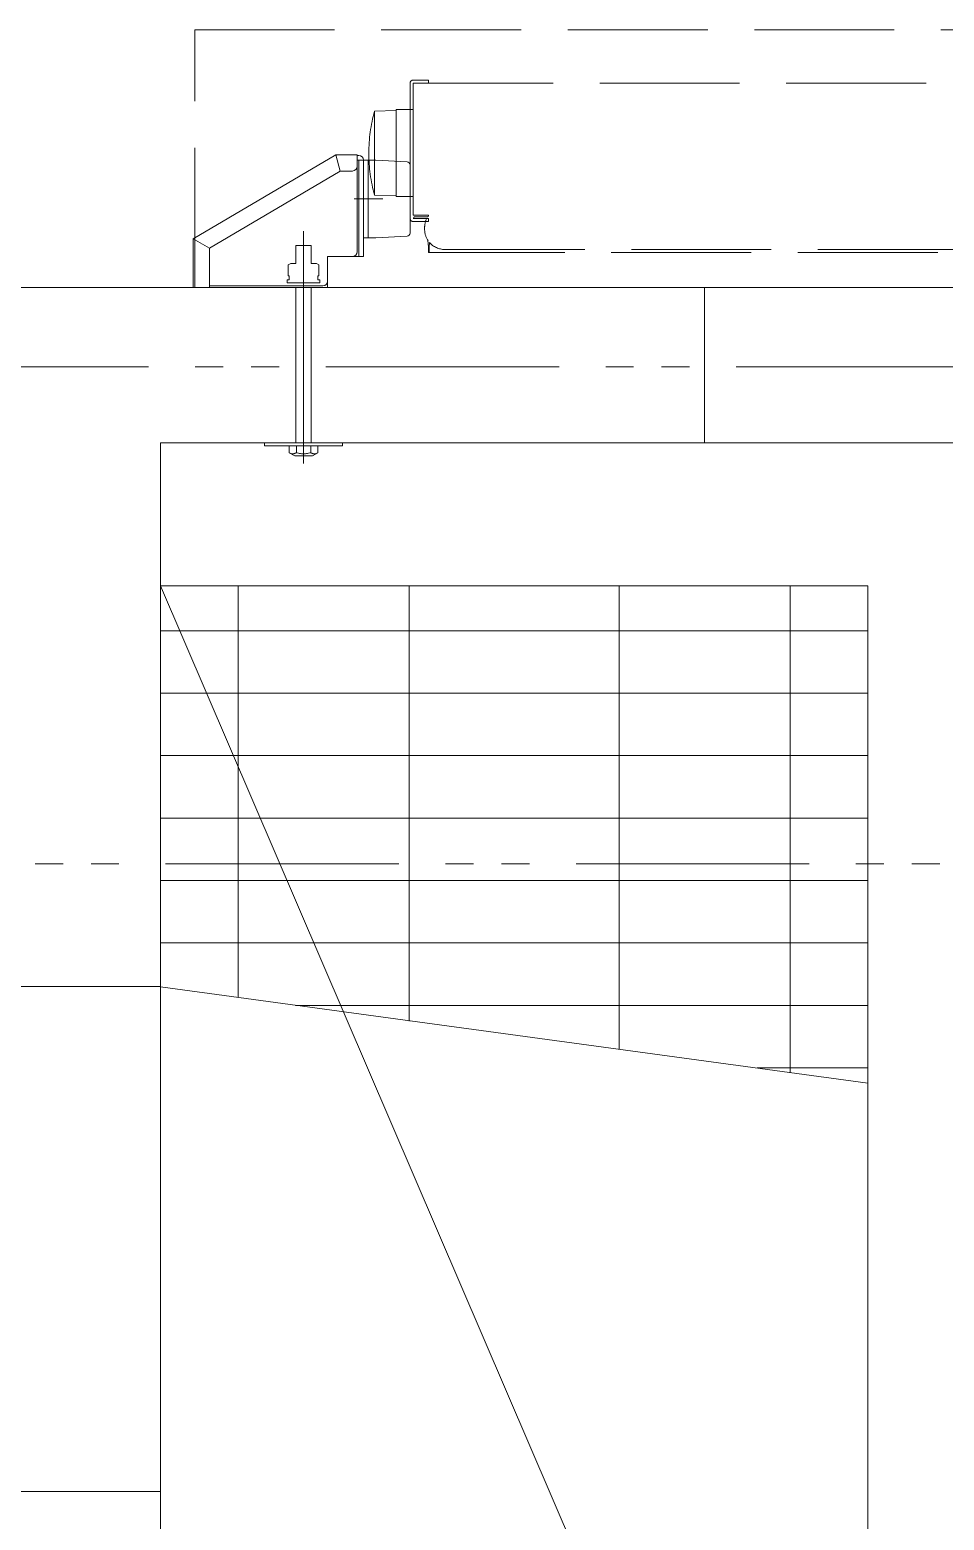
# Model space of a CAD drawing. Units: millimetres at full size. Extents: x -12803 to 120774, y -9413 to 101127.
# Drawn here: x 88266 to 88854, y 11129 to 12088 of the extents above; entities that cross this region are included whole.
import ezdxf

# ---------------------------------------------------------------- set-up
doc = ezdxf.new("R2010")
doc.units = ezdxf.units.MM
doc.header["$LTSCALE"] = 30
for name, pattern in [('DASHED3', [4, 3, -1]), ('DOUBLE_CHAIN1', [8.8, 5, -1, 0.6, -0.6, 0.6, -1]), ('LONG_CHAIN', [21, 18, -1, 1, -1])]:
    doc.linetypes.add(name, pattern=pattern)
doc.layers.add('0-0_NoName', color=7, linetype='Continuous')
for name, color, linetype, lineweight in [('0-E_AIHO48-厨房機器既設品', 7, 'Continuous', 15), ('1-1_AIHO20-排水溝', 7, 'Continuous', 15), ('2-0_通芯', 7, 'DOUBLE_CHAIN1', 15), ('2-2_間仕切り芯', 7, 'DOUBLE_CHAIN1', 15), ('3-3_AIHO30-厨房機器', 7, 'Continuous', 15)]:
    doc.layers.add(name, color=color, linetype=linetype, lineweight=lineweight)

# ---------------------------------------------------------------- blocks, each defined once
blk = doc.blocks.new('グループ部品-732')
at = {"layer": '0-E_AIHO48-厨房機器既設品'}
for p, q in [((88350.36, 11730.41), (88350.36, 10670.41)), ((88805.36, 11730.41), (88350.36, 11730.41)), ((88350.36, 11730.41), (88805.36, 10670.41)), ((88805.36, 11730.41), (88350.36, 11730.41)), ((88400.36, 11465.34), (88400.36, 11730.41)), ((88510.36, 11450.2), (88510.36, 11730.41)), ((88645.36, 11432.32), (88645.36, 11730.41)), ((88755.36, 11417.18), (88755.36, 11730.41)), ((88805.36, 10670.41), (88805.36, 11730.41)), ((88805.36, 10670.41), (88805.36, 11730.41)), ((88350.36, 11701.48), (88805.36, 11701.48)), ((88350.36, 11661.28), (88805.36, 11661.28)), ((88350.36, 11621.08), (88805.36, 11621.08)), ((88350.36, 11580.88), (88805.36, 11580.88)), ((88350.36, 11540.68), (88805.36, 11540.68)), ((88350.36, 11500.48), (88805.36, 11500.48)), ((88350.36, 11472.22), (88805.36, 11410.3)), ((88437.11, 11460.28), (88805.36, 11460.28)), ((88734.26, 11420.08), (88805.36, 11420.08))]:
    blk.add_line(p, q, dxfattribs=at)
at = {"layer": '1-1_AIHO20-排水溝'}
blk.add_line((88250.36, 11922.41), (89450.36, 11922.41), dxfattribs=at)
at = {"layer": '2-0_通芯'}
blk.add_line((74361.66, 11551.41), (120774.36, 11551.41), dxfattribs=at)
at = {"layer": '2-2_間仕切り芯'}
blk.add_line((83968.72, 11871.41), (92121.08, 11871.41), dxfattribs=at)
at = {"layer": '3-3_AIHO30-厨房機器', "linetype": 'DASHED3'}
for p, q in [((88372.36, 11922.41), (88372.36, 12088.31)), ((88372.36, 12088.31), (90448.36, 12088.31)), ((88510.86, 12053.91), (88510.86, 11966.91)), ((88512.86, 12055.91), (88522.86, 12055.91)), ((88512.86, 11968.91), (88512.86, 12053.91)), ((88512.86, 12053.91), (88970.36, 12053.91)), ((88512.86, 11968.91), (88512.86, 12053.91)), ((88522.86, 12053.91), (88522.86, 12055.91)), ((88501.86, 12036.41), (88488.07, 12035.91)), ((88488.07, 12035.91), (88488.07, 11981.91)), ((88501.86, 12036.91), (88501.86, 11980.91)), ((88512.86, 12036.91), (88501.86, 12036.91)), ((88512.86, 11980.91), (88512.86, 12036.91)), ((88512.86, 11980.91), (88512.86, 12036.91)), ((88477.86, 11942.41), (88477.86, 12004.41)), ((88501.86, 11981.41), (88488.07, 11981.91)), ((88512.86, 11980.91), (88501.86, 11980.91)), ((88522.71, 11968.91), (88512.86, 11968.91)), ((88522.86, 11966.91), (88512.86, 11966.91)), ((88522.86, 11964.91), (88512.86, 11964.91)), ((88513.76, 11967.91), (88522.01, 11967.91)), ((88521.55, 11966.91), (88513.76, 11966.91)), ((88522.86, 11966.91), (88522.86, 11964.91)), ((88520.26, 11960.81), (88520.26, 11959.91)), ((88437.36, 11949.41), (88437.36, 11937.91)), ((88437.36, 11949.41), (88447.36, 11949.41)), ((88447.36, 11949.41), (88447.36, 11937.91)), ((88522.43, 11952.71), (88522.68, 11948.71)), ((88522.68, 11948.71), (88522.68, 11945.16)), ((88970.36, 11944.91), (88522.93, 11944.91)), ((88523.18, 11948.71), (88523.36, 11951.48)), ((88523.18, 11945.16), (88523.18, 11948.71)), ((88533.26, 11946.91), (88970.36, 11946.91)), ((88437.36, 11937.91), (88434.11, 11937.91)), ((88450.61, 11937.91), (88447.36, 11937.91)), ((88431.86, 11927.41), (88433.16, 11927.41)), ((88431.86, 11927.41), (88431.86, 11925.41)), ((88431.86, 11925.41), (88452.86, 11925.41)), ((88433.16, 11929.91), (88432.54, 11929.91)), ((88433.16, 11927.41), (88433.16, 11929.91)), ((88452.17, 11929.91), (88451.56, 11929.91)), ((88451.56, 11927.41), (88451.56, 11929.91)), ((88451.56, 11927.41), (88452.86, 11927.41)), ((88452.86, 11925.41), (88452.86, 11927.41)), ((88372.36, 11922.41), (90448.36, 11922.41))]:
    blk.add_line(p, q, dxfattribs=at)
at = {"layer": '3-3_AIHO30-厨房機器'}
for p, q in [((88371.36, 11953.7), (88463.09, 12007.91)), ((88463.09, 12007.91), (88465.96, 11997.41)), ((88477.86, 12007.41), (88476.86, 12007.41)), ((88480.63, 12004.41), (88476.86, 12004.41)), ((88480.86, 12004.41), (88488.86, 12004.41)), ((88480.86, 11942.41), (88480.86, 12004.41)), ((88483.86, 11954.41), (88483.86, 12004.41)), ((88488.86, 12004.41), (88508.96, 12003.36)), ((88381.86, 11947.7), (88465.96, 11997.41)), ((88473.86, 11997.41), (88465.96, 11997.41)), ((88476.86, 11945.41), (88476.86, 12000.41)), ((88510.86, 11957.46), (88510.86, 12001.36)), ((88371.36, 11922.41), (88371.36, 11953.7)), ((88381.86, 11947.7), (88371.36, 11953.7)), ((88381.86, 11947.7), (88381.86, 11922.41)), ((88457.86, 11922.41), (88457.86, 11942.41)), ((88480.86, 11942.41), (88457.86, 11942.41)), ((88457.86, 11926.41), (88457.86, 11942.41)), ((89400.86, 11922.41), (88310.36, 11922.41)), ((88454.86, 11923.41), (88381.86, 11923.41)), ((88437.36, 11922.41), (88437.36, 11822.41)), ((88447.36, 11922.41), (88447.36, 11822.41)), ((88700.36, 11922.41), (88700.36, 11822.41)), ((88417.36, 11822.41), (88467.36, 11822.41)), ((88417.36, 11820.41), (88417.36, 11822.41)), ((88417.36, 11820.41), (88467.36, 11820.41)), ((88433.12, 11820.41), (88433.12, 11816.06)), ((88437.74, 11820.41), (88437.74, 11816.06)), ((88446.97, 11820.41), (88446.97, 11816.06)), ((88451.59, 11820.41), (88451.59, 11816.06)), ((88467.36, 11820.41), (88467.36, 11822.41)), ((88436.67, 11814.01), (88433.12, 11816.06)), ((88250.36, 11472.41), (88350.36, 11472.41)), ((88250.36, 11147.41), (88350.36, 11147.41))]:
    blk.add_line(p, q, dxfattribs=at)
at = {"layer": '3-3_AIHO30-厨房機器', "linetype": 'LONG_CHAIN'}
for p, q in [((88474.94, 11979.41), (88493.29, 11979.41)), ((88442.36, 11809.16), (88442.36, 11958.61))]:
    blk.add_line(p, q, dxfattribs=at)
at = {"layer": '3-3_AIHO30-厨房機器'}
for points in [[(88476.86, 12000.41), (88476.86, 12007.91), (88463.09, 12007.91)], [(88480.86, 11954.41), (88488.86, 11954.41), (88508.96, 11955.46)], [(90299.86, 11822.41), (90650.36, 11822.41), (90650.36, 10997.41), (91430.36, 10997.41), (91430.36, 8997.41), (88350.36, 8997.41), (88350.36, 11822.41), (89400.86, 11822.41)], [(88433.12, 11816.06), (88433.4, 11815.91), (88433.8, 11815.71), (88434.14, 11815.58), (88434.46, 11815.48), (88434.78, 11815.41), (88435.1, 11815.36), (88435.43, 11815.34), (88435.75, 11815.36), (88436.08, 11815.41), (88436.4, 11815.48), (88436.72, 11815.58), (88437.05, 11815.71), (88437.45, 11815.91), (88437.74, 11816.06)], [(88436.67, 11814.01), (88448.04, 11814.01), (88451.59, 11816.06)], [(88437.74, 11816.06), (88438.31, 11815.91), (88439.1, 11815.71), (88439.78, 11815.58), (88440.41, 11815.48), (88441.05, 11815.41), (88441.71, 11815.36), (88442.36, 11815.34), (88443, 11815.36), (88443.66, 11815.41), (88444.3, 11815.48), (88444.93, 11815.58), (88445.61, 11815.71), (88446.4, 11815.91), (88446.97, 11816.06)], [(88446.97, 11816.06), (88447.26, 11815.91), (88447.66, 11815.71), (88447.99, 11815.58), (88448.31, 11815.48), (88448.63, 11815.41), (88448.96, 11815.36), (88449.28, 11815.34), (88449.61, 11815.36), (88449.94, 11815.41), (88450.26, 11815.48), (88450.58, 11815.58), (88450.91, 11815.71), (88451.31, 11815.91), (88451.59, 11816.06)]]:
    blk.add_lwpolyline(points, dxfattribs=at)
at = {"layer": '3-3_AIHO30-厨房機器', "linetype": 'DASHED3'}
for points in [[(88432.54, 11929.91), (88432.54, 11937.01), (88434.11, 11937.91)], [(88452.17, 11929.91), (88452.17, 11937.01), (88450.61, 11937.91)]]:
    blk.add_lwpolyline(points, dxfattribs=at)
at = {"layer": '3-3_AIHO30-厨房機器'}
blk.add_lwpolyline([(88250.36, 11922.41), (90750.36, 11922.41), (90750.36, 11097.41), (91530.36, 11097.41), (91530.36, 8897.41), (88250.36, 8897.41)], close=True, dxfattribs=at)
at = {"layer": '3-3_AIHO30-厨房機器', "linetype": 'DASHED3'}
for centre, radius, start, end in [((88512.86, 12053.91), 2, 90, 180), ((88584.36, 12008.91), 100, 164.33573, 195.66427), ((88512.86, 11966.91), 2, 180, 270), ((88513.76, 11967.41), 0.5, 90, 270), ((88535.26, 11960.81), 15, 156.00439, 180), ((88522.01, 11968.66), 0.75, 270, 19.47122), ((88533.26, 11959.91), 13, 180, 213.64165), ((88522.93, 11945.16), 0.25, 180, 270), ((88522.93, 11945.16), 0.25, 270, 0), ((88533.26, 11959.91), 13, 220.40494, 270)]:
    blk.add_arc(centre, radius, start, end, dxfattribs=at)
at = {"layer": '3-3_AIHO30-厨房機器'}
for centre, radius, start, end in [((88477.86, 12004.41), 3, 0, 90), ((88508.86, 12001.36), 2, 0, 87), ((88473.86, 12000.41), 3, 270, 0), ((88508.86, 11957.46), 2, 273, 0), ((88473.86, 11945.41), 3, 270, 0), ((88454.86, 11926.41), 3, 270, 0)]:
    blk.add_arc(centre, radius, start, end, dxfattribs=at)
blk = doc.blocks.new('グループ部品-763')
at = {"layer": '0-E_AIHO48-厨房機器既設品'}
for p, q in [((88350.36, 11730.41), (88350.36, 10670.41)), ((88805.36, 11730.41), (88350.36, 11730.41)), ((88350.36, 11730.41), (88805.36, 10670.41)), ((88805.36, 11730.41), (88350.36, 11730.41)), ((88400.36, 11465.34), (88400.36, 11730.41)), ((88510.36, 11450.2), (88510.36, 11730.41)), ((88645.36, 11432.32), (88645.36, 11730.41)), ((88755.36, 11417.18), (88755.36, 11730.41)), ((88805.36, 10670.41), (88805.36, 11730.41)), ((88805.36, 10670.41), (88805.36, 11730.41)), ((88350.36, 11701.48), (88805.36, 11701.48)), ((88350.36, 11661.28), (88805.36, 11661.28)), ((88350.36, 11621.08), (88805.36, 11621.08)), ((88350.36, 11580.88), (88805.36, 11580.88)), ((88350.36, 11540.68), (88805.36, 11540.68)), ((88350.36, 11500.48), (88805.36, 11500.48)), ((88350.36, 11472.22), (88805.36, 11410.3)), ((88437.11, 11460.28), (88805.36, 11460.28)), ((88734.26, 11420.08), (88805.36, 11420.08))]:
    blk.add_line(p, q, dxfattribs=at)
at = {"layer": '1-1_AIHO20-排水溝'}
blk.add_line((88250.36, 11922.41), (89450.36, 11922.41), dxfattribs=at)
at = {"layer": '3-3_AIHO30-厨房機器', "linetype": 'DASHED3'}
for p, q in [((88372.36, 11922.41), (88372.36, 12088.31)), ((88372.36, 12088.31), (90448.36, 12088.31)), ((88510.86, 12053.91), (88510.86, 11966.91)), ((88512.86, 12055.91), (88522.86, 12055.91)), ((88512.86, 11968.91), (88512.86, 12053.91)), ((88512.86, 12053.91), (88970.36, 12053.91)), ((88512.86, 11968.91), (88512.86, 12053.91)), ((88522.86, 12053.91), (88522.86, 12055.91)), ((88501.86, 12036.41), (88488.07, 12035.91)), ((88488.07, 12035.91), (88488.07, 11981.91)), ((88501.86, 12036.91), (88501.86, 11980.91)), ((88512.86, 12036.91), (88501.86, 12036.91)), ((88512.86, 11980.91), (88512.86, 12036.91)), ((88512.86, 11980.91), (88512.86, 12036.91)), ((88477.86, 11942.41), (88477.86, 12004.41)), ((88501.86, 11981.41), (88488.07, 11981.91)), ((88512.86, 11980.91), (88501.86, 11980.91)), ((88522.71, 11968.91), (88512.86, 11968.91)), ((88522.86, 11966.91), (88512.86, 11966.91)), ((88522.86, 11964.91), (88512.86, 11964.91)), ((88513.76, 11967.91), (88522.01, 11967.91)), ((88521.55, 11966.91), (88513.76, 11966.91)), ((88522.86, 11966.91), (88522.86, 11964.91)), ((88520.26, 11960.81), (88520.26, 11959.91)), ((88437.36, 11949.41), (88437.36, 11937.91)), ((88437.36, 11949.41), (88447.36, 11949.41)), ((88447.36, 11949.41), (88447.36, 11937.91)), ((88522.43, 11952.71), (88522.68, 11948.71)), ((88522.68, 11948.71), (88522.68, 11945.16)), ((88970.36, 11944.91), (88522.93, 11944.91)), ((88523.18, 11948.71), (88523.36, 11951.48)), ((88523.18, 11945.16), (88523.18, 11948.71)), ((88533.26, 11946.91), (88970.36, 11946.91)), ((88437.36, 11937.91), (88434.11, 11937.91)), ((88450.61, 11937.91), (88447.36, 11937.91)), ((88431.86, 11927.41), (88433.16, 11927.41)), ((88431.86, 11927.41), (88431.86, 11925.41)), ((88431.86, 11925.41), (88452.86, 11925.41)), ((88433.16, 11929.91), (88432.54, 11929.91)), ((88433.16, 11927.41), (88433.16, 11929.91)), ((88452.17, 11929.91), (88451.56, 11929.91)), ((88451.56, 11927.41), (88451.56, 11929.91)), ((88451.56, 11927.41), (88452.86, 11927.41)), ((88452.86, 11925.41), (88452.86, 11927.41)), ((88372.36, 11922.41), (90448.36, 11922.41))]:
    blk.add_line(p, q, dxfattribs=at)
at = {"layer": '3-3_AIHO30-厨房機器'}
for p, q in [((88371.36, 11953.7), (88463.09, 12007.91)), ((88463.09, 12007.91), (88465.96, 11997.41)), ((88477.86, 12007.41), (88476.86, 12007.41)), ((88480.63, 12004.41), (88476.86, 12004.41)), ((88480.86, 12004.41), (88488.86, 12004.41)), ((88480.86, 11942.41), (88480.86, 12004.41)), ((88483.86, 11954.41), (88483.86, 12004.41)), ((88488.86, 12004.41), (88508.96, 12003.36)), ((88381.86, 11947.7), (88465.96, 11997.41)), ((88473.86, 11997.41), (88465.96, 11997.41)), ((88476.86, 11945.41), (88476.86, 12000.41)), ((88510.86, 11957.46), (88510.86, 12001.36)), ((88371.36, 11922.41), (88371.36, 11953.7)), ((88381.86, 11947.7), (88371.36, 11953.7)), ((88381.86, 11947.7), (88381.86, 11922.41)), ((88457.86, 11922.41), (88457.86, 11942.41)), ((88480.86, 11942.41), (88457.86, 11942.41)), ((88457.86, 11926.41), (88457.86, 11942.41)), ((89400.86, 11922.41), (88310.36, 11922.41)), ((88454.86, 11923.41), (88381.86, 11923.41)), ((88437.36, 11922.41), (88437.36, 11822.41)), ((88447.36, 11922.41), (88447.36, 11822.41)), ((88700.36, 11922.41), (88700.36, 11822.41)), ((88417.36, 11822.41), (88467.36, 11822.41)), ((88417.36, 11820.41), (88417.36, 11822.41)), ((88417.36, 11820.41), (88467.36, 11820.41)), ((88433.12, 11820.41), (88433.12, 11816.06)), ((88437.74, 11820.41), (88437.74, 11816.06)), ((88446.97, 11820.41), (88446.97, 11816.06)), ((88451.59, 11820.41), (88451.59, 11816.06)), ((88467.36, 11820.41), (88467.36, 11822.41)), ((88436.67, 11814.01), (88433.12, 11816.06)), ((88250.36, 11472.41), (88350.36, 11472.41)), ((88250.36, 11147.41), (88350.36, 11147.41))]:
    blk.add_line(p, q, dxfattribs=at)
at = {"layer": '3-3_AIHO30-厨房機器', "linetype": 'LONG_CHAIN'}
for p, q in [((88474.94, 11979.41), (88493.29, 11979.41)), ((88442.36, 11809.16), (88442.36, 11958.61))]:
    blk.add_line(p, q, dxfattribs=at)
at = {"layer": '3-3_AIHO30-厨房機器'}
for points in [[(88476.86, 12000.41), (88476.86, 12007.91), (88463.09, 12007.91)], [(88480.86, 11954.41), (88488.86, 11954.41), (88508.96, 11955.46)], [(90299.86, 11822.41), (90650.36, 11822.41), (90650.36, 10997.41), (91430.36, 10997.41), (91430.36, 8997.41), (88350.36, 8997.41), (88350.36, 11822.41), (89400.86, 11822.41)], [(88433.12, 11816.06), (88433.4, 11815.91), (88433.8, 11815.71), (88434.14, 11815.58), (88434.46, 11815.48), (88434.78, 11815.41), (88435.1, 11815.36), (88435.43, 11815.34), (88435.75, 11815.36), (88436.08, 11815.41), (88436.4, 11815.48), (88436.72, 11815.58), (88437.05, 11815.71), (88437.45, 11815.91), (88437.74, 11816.06)], [(88436.67, 11814.01), (88448.04, 11814.01), (88451.59, 11816.06)], [(88437.74, 11816.06), (88438.31, 11815.91), (88439.1, 11815.71), (88439.78, 11815.58), (88440.41, 11815.48), (88441.05, 11815.41), (88441.71, 11815.36), (88442.36, 11815.34), (88443, 11815.36), (88443.66, 11815.41), (88444.3, 11815.48), (88444.93, 11815.58), (88445.61, 11815.71), (88446.4, 11815.91), (88446.97, 11816.06)], [(88446.97, 11816.06), (88447.26, 11815.91), (88447.66, 11815.71), (88447.99, 11815.58), (88448.31, 11815.48), (88448.63, 11815.41), (88448.96, 11815.36), (88449.28, 11815.34), (88449.61, 11815.36), (88449.94, 11815.41), (88450.26, 11815.48), (88450.58, 11815.58), (88450.91, 11815.71), (88451.31, 11815.91), (88451.59, 11816.06)]]:
    blk.add_lwpolyline(points, dxfattribs=at)
at = {"layer": '3-3_AIHO30-厨房機器', "linetype": 'DASHED3'}
for points in [[(88432.54, 11929.91), (88432.54, 11937.01), (88434.11, 11937.91)], [(88452.17, 11929.91), (88452.17, 11937.01), (88450.61, 11937.91)]]:
    blk.add_lwpolyline(points, dxfattribs=at)
at = {"layer": '3-3_AIHO30-厨房機器'}
blk.add_lwpolyline([(88250.36, 11922.41), (90750.36, 11922.41), (90750.36, 11097.41), (91530.36, 11097.41), (91530.36, 8897.41), (88250.36, 8897.41)], close=True, dxfattribs=at)
at = {"layer": '3-3_AIHO30-厨房機器', "linetype": 'DASHED3'}
for centre, radius, start, end in [((88512.86, 12053.91), 2, 90, 180), ((88584.36, 12008.91), 100, 164.33573, 195.66427), ((88512.86, 11966.91), 2, 180, 270), ((88513.76, 11967.41), 0.5, 90, 270), ((88535.26, 11960.81), 15, 156.00439, 180), ((88522.01, 11968.66), 0.75, 270, 19.47122), ((88533.26, 11959.91), 13, 180, 213.64165), ((88522.93, 11945.16), 0.25, 180, 270), ((88522.93, 11945.16), 0.25, 270, 0), ((88533.26, 11959.91), 13, 220.40494, 270)]:
    blk.add_arc(centre, radius, start, end, dxfattribs=at)
at = {"layer": '3-3_AIHO30-厨房機器'}
for centre, radius, start, end in [((88477.86, 12004.41), 3, 0, 90), ((88508.86, 12001.36), 2, 0, 87), ((88473.86, 12000.41), 3, 270, 0), ((88508.86, 11957.46), 2, 273, 0), ((88473.86, 11945.41), 3, 270, 0), ((88454.86, 11926.41), 3, 270, 0)]:
    blk.add_arc(centre, radius, start, end, dxfattribs=at)

msp = doc.modelspace()

# ---------------------------------------------------------------- block references
at = {"layer": '0-0_NoName'}
for name in ['グループ部品-732', 'グループ部品-763']:
    msp.add_blockref(name, (0, 0), dxfattribs=at)

doc.saveas('drawing.dxf')
